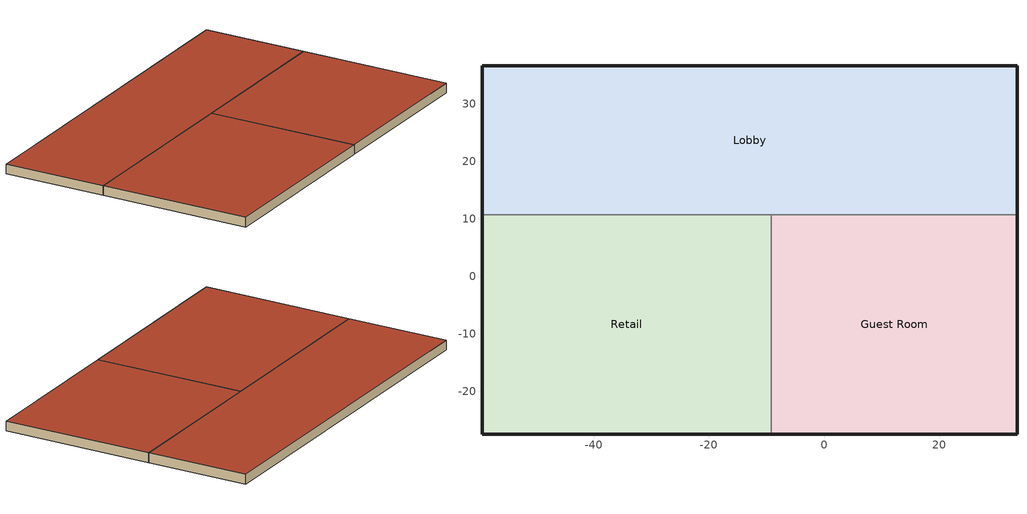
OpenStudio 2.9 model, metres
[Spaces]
Retail
 floor ground: -9.14,10.67 -9.14,-27.43 -59.44,-27.43 -59.44,10.67 z0
 wall outside: -59.44,10.67 -59.44,-27.43 -9.14,-27.43 z0:2.44
 wall to Guest Room: -9.14,-27.43 -9.14,10.67 z0:2.44
 wall to Lobby: -9.14,10.67 -59.44,10.67 z0:2.44
 roof outside: -59.44,10.67 -59.44,-27.43 -9.14,-27.43 -9.14,10.67 z2.44
Lobby
 floor ground: 33.53,36.58 33.53,10.67 -9.14,10.67 -59.44,10.67 -59.44,36.58 z0
 wall outside: 33.53,10.67 33.53,36.58 -59.44,36.58 -59.44,10.67 z0:2.44
 wall to Guest Room: -9.14,10.67 33.53,10.67 z0:2.44
 roof outside: -59.44,36.58 -59.44,10.67 -9.14,10.67 33.53,10.67 33.53,36.58 z2.44
Guest Room
 floor ground: -9.14,-27.43 -9.14,10.67 33.53,10.67 33.53,-27.43 z0
 wall outside: -9.14,-27.43 33.53,-27.43 33.53,10.67 z0:2.44
 roof outside: 33.53,-27.43 33.53,10.67 -9.14,10.67 -9.14,-27.43 z2.44
[Building]
90.1-2013-LargeOffice-ASHRAE 169-2006-5A PRM baseline created: 2020-03-24 13:02:15 -0600
[Site]
Denver Intl Ap_CO_USA: Latitude {deg}=39.83; Longitude {deg}=-104.65; Time Zone {hr}=-7; Elevation {m}=1650
[SizingPeriod:DesignDay] Barometric Pressure {Pa}=83011; Sky Clearness=0; Rain Indicator=0; Snow Indicator=0; Day of Month=21; Daylight Saving Time Indicator=0; Humidity Indicating Type=Wetbulb; Dry-Bulb Temperature Range Modifier Type=DefaultMultipliers
Name | Maximum Dry-Bulb Temperature {C} | Daily Dry-Bulb Temperature Range {deltaC} | Humidity Indicating Conditions at Maximum Dry-Bulb | Wind Speed {m/s} | Wind Direction {deg} | Month | Day Type | Solar Model Indicator | ASHRAE Taub | ASHRAE Taud
Denver Intl Ap Ann Clg .4% Condns DB=>MWB | 34.6 | 15.2 | 15.7 | 4.2 | 80 | 7 | SummerDesignDay | ASHRAETau | 0.424 | 2.012
Denver Intl Ap Ann Htg 99.6% Condns DB | -17.4 | 0 | -17.4 | 3.3 | 160 | 12 | WinterDesignDay | ASHRAEClearSky
[ClimateZones]

[DefaultConstructionSet]
90.1-2004 - LargeHotel
[Space] Default Construction Set=90.1-2004 - LargeHotel; Building Story=Story 1
Name | Space Type
Retail | 90.1-2004 - LargeHotel - Retail
Lobby | 90.1-2004 - LargeHotel - Lobby
Guest Room | 90.1-2004 - LargeHotel - GuestRoom
[SpaceType] Standards Template=90.1-2004; Standards Building Type=LargeHotel
Name | Default Schedule Set | Design Specification Outdoor Air Object | Standards Space Type
90.1-2004 - LargeHotel - Retail | 90.1-2004 - LargeHotel - Retail Schedule Set | 90.1-2004 - LargeHotel - Retail Ventilation | Retail
90.1-2004 - LargeHotel - Lobby | 90.1-2004 - LargeHotel - Lobby Schedule Set | 90.1-2004 - LargeHotel - Lobby Ventilation | Lobby
90.1-2004 - LargeHotel - GuestRoom | 90.1-2004 - LargeHotel - GuestRoom Schedule Set | 90.1-2004 - LargeHotel - GuestRoom Ventilation | GuestRoom
[BuildingStory]
Story 1: Nominal Z Coordinate {m}=0; Nominal Floor to Floor Height {m}=2.4384; Nominal Floor to Ceiling Height {m}=2.4384
[People:Definition] Number of People Calculation Method=People/Area; Fraction Radiant=0.3
Name | People per Space Floor Area {person/m2}
90.1-2004 - LargeHotel - GuestRoom People Definition | 0.0384272
90.1-2004 - LargeHotel - Retail People Definition | 0.161459
90.1-2004 - LargeHotel - Lobby People Definition | 0.322917
[People] Work Efficiency Schedule=Work Efficiency Schedule; Clothing Insulation Schedule=Clothing Schedule; Air Velocity Schedule=Air Velocity Schedule; Multiplier=1
Name | People Definition | Space or SpaceType
90.1-2004 - LargeHotel - GuestRoom People | 90.1-2004 - LargeHotel - GuestRoom People Definition | 90.1-2004 - LargeHotel - GuestRoom
90.1-2004 - LargeHotel - Retail People | 90.1-2004 - LargeHotel - Retail People Definition | 90.1-2004 - LargeHotel - Retail
90.1-2004 - LargeHotel - Lobby People | 90.1-2004 - LargeHotel - Lobby People Definition | 90.1-2004 - LargeHotel - Lobby
[Lights:Definition] Design Level Calculation Method=Watts/Area; Fraction Radiant=0.7; Fraction Visible=0.2
Name | Watts per Space Floor Area {W/m2}
90.1-2004 - LargeHotel - GuestRoom Lights Definition; 90.1-2004 - LargeHotel - Lobby Lights Definition | 11.8403
90.1-2004 - LargeHotel - Retail Lights Definition | 16.1459
[Lights] Fraction Replaceable=1
Name | Lights Definition | Space or SpaceType
90.1-2004 - LargeHotel - GuestRoom Lights | 90.1-2004 - LargeHotel - GuestRoom Lights Definition | 90.1-2004 - LargeHotel - GuestRoom
90.1-2004 - LargeHotel - Retail Lights | 90.1-2004 - LargeHotel - Retail Lights Definition | 90.1-2004 - LargeHotel - Retail
90.1-2004 - LargeHotel - Lobby Lights | 90.1-2004 - LargeHotel - Lobby Lights Definition | 90.1-2004 - LargeHotel - Lobby
[ElectricEquipment:Definition] Design Level Calculation Method=Watts/Area; Fraction Radiant=0.5
Name | Watts per Space Floor Area {W/m2}
90.1-2004 - LargeHotel - GuestRoom Elec Equip Definition | 6.74897
90.1-2004 - LargeHotel - Retail Elec Equip Definition | 10.7639
90.1-2004 - LargeHotel - Lobby Elec Equip Definition | 8.07293
[ElectricEquipment]
Name | Electric Equipment Definition | Space or SpaceType
90.1-2004 - LargeHotel - GuestRoom Elec Equip | 90.1-2004 - LargeHotel - GuestRoom Elec Equip Definition | 90.1-2004 - LargeHotel - GuestRoom
90.1-2004 - LargeHotel - Retail Elec Equip | 90.1-2004 - LargeHotel - Retail Elec Equip Definition | 90.1-2004 - LargeHotel - Retail
90.1-2004 - LargeHotel - Lobby Elec Equip | 90.1-2004 - LargeHotel - Lobby Elec Equip Definition | 90.1-2004 - LargeHotel - Lobby
[DesignSpecification:OutdoorAir] Outdoor Air Method=Sum
Name | Outdoor Air Flow per Person {m3/s-person} | Outdoor Air Flow per Floor Area {m3/s-m2}
90.1-2004 - LargeHotel - GuestRoom Ventilation; 90.1-2004 - LargeHotel - Lobby Ventilation | 0.00707921
90.1-2004 - LargeHotel - Retail Ventilation |  | 0.001524
[SpaceInfiltration:DesignFlowRate] Design Flow Rate Calculation Method=Flow/ExteriorArea; Flow per Exterior Surface Area {m3/s-m2}=0.00030226
Name | Space or SpaceType
90.1-2004 - LargeHotel - GuestRoom Infiltration | 90.1-2004 - LargeHotel - GuestRoom
90.1-2004 - LargeHotel - Retail Infiltration | 90.1-2004 - LargeHotel - Retail
90.1-2004 - LargeHotel - Lobby Infiltration | 90.1-2004 - LargeHotel - Lobby
[DefaultScheduleSet] People Activity Level Schedule=HotelLarge ACTIVITY_SCH; Infiltration Schedule=HotelLarge INFIL_SCH
Name | Number of People Schedule | Lighting Schedule | Electric Equipment Schedule
90.1-2004 - LargeHotel - GuestRoom Schedule Set | HotelLarge GuestRoom_Occ_Sch | HotelLarge BLDG_LIGHT_GUESTROOM_SCH | HotelLarge GuestRoom_Eqp_Sch_Base
90.1-2004 - LargeHotel - Retail Schedule Set; 90.1-2004 - LargeHotel - Lobby Schedule Set | HotelLarge BLDG_OCC_SCH | HotelLarge BLDG_LIGHT_SCH | HotelLarge BLDG_EQUIP_SCH
[Schedule:Ruleset]
Name | Default Day Schedule | Summer Design Day Schedule | Winter Design Day Schedule
Clothing Schedule | Clothing Schedule Default Winter Clothes
Air Velocity Schedule | Air Velocity Schedule Default
Work Efficiency Schedule | Work Efficiency Schedule Default
HotelLarge GuestRoom_Occ_Sch | HotelLarge GuestRoom_Occ_Sch Default | HotelLarge GuestRoom_Occ_Sch Summer Design Day | HotelLarge GuestRoom_Occ_Sch Winter Design Day
HotelLarge ACTIVITY_SCH | HotelLarge ACTIVITY_SCH Default | HotelLarge ACTIVITY_SCH Summer Design Day | HotelLarge ACTIVITY_SCH Winter Design Day
HotelLarge BLDG_LIGHT_GUESTROOM_SCH | HotelLarge BLDG_LIGHT_GUESTROOM_SCH Default | HotelLarge BLDG_LIGHT_GUESTROOM_SCH Summer Design Day | HotelLarge BLDG_LIGHT_GUESTROOM_SCH Winter Design Day
HotelLarge GuestRoom_Eqp_Sch_Base | HotelLarge GuestRoom_Eqp_Sch_Base Default | HotelLarge GuestRoom_Eqp_Sch_Base Summer Design Day | HotelLarge GuestRoom_Eqp_Sch_Base Winter Design Day
HotelLarge INFIL_SCH | HotelLarge INFIL_SCH Default | HotelLarge INFIL_SCH Summer Design Day | HotelLarge INFIL_SCH Winter Design Day
HotelLarge BLDG_OCC_SCH | HotelLarge BLDG_OCC_SCH Default | HotelLarge BLDG_OCC_SCH Summer Design Day | HotelLarge BLDG_OCC_SCH Winter Design Day
HotelLarge BLDG_LIGHT_SCH | HotelLarge BLDG_LIGHT_SCH Default | HotelLarge BLDG_LIGHT_SCH Summer Design Day | HotelLarge BLDG_LIGHT_SCH Winter Design Day
HotelLarge BLDG_EQUIP_SCH | HotelLarge BLDG_EQUIP_SCH Default | HotelLarge BLDG_EQUIP_SCH Summer Design Day | HotelLarge BLDG_EQUIP_SCH Winter Design Day
[Schedule:Day]
Clothing Schedule Default Winter Clothes; HotelLarge GuestRoom_Occ_Sch Summer Design Day; HotelLarge BLDG_LIGHT_GUESTROOM_SCH Summer Design Day; HotelLarge GuestRoom_Eqp_Sch_Base Summer Design Day; HotelLarge INFIL_SCH Default; HotelLarge INFIL_SCH Winter Design Day; HotelLarge INFIL_SCH Summer Design Day; HotelLarge BLDG_OCC_SCH Summer Design Day; HotelLarge BLDG_LIGHT_SCH Summer Design Day; HotelLarge BLDG_EQUIP_SCH Summer Design Day: 24, 0, 1
Clothing Schedule Summer Clothes: 24, 0, 0.5
Air Velocity Schedule Default: 24, 0, 0.2
Work Efficiency Schedule Default; HotelLarge GuestRoom_Occ_Sch Winter Design Day; HotelLarge BLDG_LIGHT_GUESTROOM_SCH Winter Design Day; HotelLarge GuestRoom_Eqp_Sch_Base Winter Design Day; HotelLarge BLDG_OCC_SCH Winter Design Day; HotelLarge BLDG_LIGHT_SCH Winter Design Day; HotelLarge BLDG_EQUIP_SCH Winter Design Day: 24, 0, 0
HotelLarge GuestRoom_Occ_Sch Default: 6, 0, 0.65, 7, 0, 0.5, 9, 0, 0.34, 17, 0, 0.2, 18, 0, 0.34, 19, 0, 0.35, 21, 0, 0.65, 24, 0, 0.5
HotelLarge GuestRoom_Occ_Sch Wkdy Day: 6, 0, 0.65, 7, 0, 0.5, 9, 0, 0.28, 15, 0, 0.13, 16, 0, 0.2, 19, 0, 0.35, 21, 0, 0.5, 22, 0, 0.58, 24, 0, 0.65
HotelLarge ACTIVITY_SCH Default; HotelLarge ACTIVITY_SCH Winter Design Day; HotelLarge ACTIVITY_SCH Summer Design Day: 24, 0, 120
HotelLarge BLDG_LIGHT_GUESTROOM_SCH Default: 2, 0, 0.26, 6, 0, 0.11, 8, 0, 0.41, 10, 0, 0.56, 11, 0, 0.41, 18, 0, 0.33, 19, 0, 0.85, 22, 0, 1, 23, 0, 0.85, 24, 0, 0.41
HotelLarge BLDG_LIGHT_GUESTROOM_SCH Wkdy Day: 1, 0, 0.22, 2, 0, 0.17, 5, 0, 0.11, 6, 0, 0.22, 7, 0, 0.44, 8, 0, 0.56, 10, 0, 0.44, 18, 0, 0.28, 19, 0, 0.67, 20, 0, 0.89, 21, 0, 1, 22, 0, 0.89, 23, 0, 0.67, 24, 0, 0.33
HotelLarge GuestRoom_Eqp_Sch_Base Default: 6, 0, 0.2, 7, 0, 0.3, 8, 0, 0.62, 9, 0, 0.9, 10, 0, 0.62, 17, 0, 0.29, 18, 0, 0.43, 19, 0, 0.51, 20, 0, 0.49, 21, 0, 0.66, 22, 0, 0.7, 23, 0, 0.35, 24, 0, 0.2
HotelLarge GuestRoom_Eqp_Sch_Base Wkdy Day: 6, 0, 0.2, 7, 0, 0.62, 8, 0, 0.9, 10, 0, 0.43, 17, 0, 0.26, 19, 0, 0.51, 20, 0, 0.49, 21, 0, 0.66, 22, 0, 0.7, 23, 0, 0.35, 24, 0, 0.2
HotelLarge BLDG_OCC_SCH Default: 8, 0, 0.7, 11, 0, 0.5, 13, 0, 0.3, 16, 0, 0.2, 17, 0, 0.3, 19, 0, 0.4, 21, 0, 0.6, 24, 0, 0.8
HotelLarge BLDG_OCC_SCH Sat Day: 6, 0, 0.9, 7, 0, 0.7, 9, 0, 0.5, 17, 0, 0.3, 18, 0, 0.5, 21, 0, 0.6, 24, 0, 0.7
HotelLarge BLDG_OCC_SCH Wkdy Day: 6, 0, 0.9, 7, 0, 0.7, 9, 0, 0.4, 15, 0, 0.2, 16, 0, 0.3, 19, 0, 0.5, 21, 0, 0.7, 22, 0, 0.8, 24, 0, 0.9
HotelLarge BLDG_LIGHT_SCH Default: 2, 0, 0.3, 6, 0, 0.2, 7, 0, 0.3, 9, 0, 0.4, 13, 0, 0.3, 18, 0, 0.2, 19, 0, 0.5, 20, 0, 0.7, 21, 0, 0.8, 22, 0, 0.6, 23, 0, 0.5, 24, 0, 0.3
HotelLarge BLDG_LIGHT_SCH Sat Day: 2, 0, 0.2, 6, 0, 0.1, 8, 0, 0.3, 10, 0, 0.4, 11, 0, 0.3, 18, 0, 0.25, 19, 0, 0.6, 22, 0, 0.7, 23, 0, 0.6, 24, 0, 0.3
HotelLarge BLDG_LIGHT_SCH Wkdy Day: 1, 0, 0.2, 2, 0, 0.15, 5, 0, 0.1, 6, 0, 0.2, 7, 0, 0.4, 8, 0, 0.5, 10, 0, 0.4, 18, 0, 0.25, 19, 0, 0.6, 20, 0, 0.8, 21, 0, 0.9, 22, 0, 0.8, 23, 0, 0.6, 24, 0, 0.3
HotelLarge BLDG_EQUIP_SCH Default: 2, 0, 0.4, 6, 0, 0.3, 7, 0, 0.4, 9, 0, 0.5, 13, 0, 0.4, 18, 0, 0.3, 19, 0, 0.6, 20, 0, 0.8, 21, 0, 0.9, 22, 0, 0.7, 23, 0, 0.6, 24, 0, 0.4
HotelLarge BLDG_EQUIP_SCH Sat Day: 2, 0, 0.3, 6, 0, 0.2, 8, 0, 0.4, 10, 0, 0.5, 11, 0, 0.4, 18, 0, 0.35, 19, 0, 0.7, 22, 0, 0.8, 23, 0, 0.7, 24, 0, 0.4
HotelLarge BLDG_EQUIP_SCH Wkdy Day: 1, 0, 0.3, 2, 0, 0.25, 5, 0, 0.2, 6, 0, 0.3, 7, 0, 0.5, 8, 0, 0.6, 10, 0, 0.5, 18, 0, 0.35, 19, 0, 0.7, 20, 0, 0.9, 21, 0, 0.95, 22, 0, 0.9, 23, 0, 0.7, 24, 0, 0.4
[Schedule:Rule] Date Specification Type=DateRange; Start Day=1
Name | Schedule Ruleset | Rule Order | Day Schedule | Start Month | End Month | End Day | Apply Monday | Apply Tuesday | Apply Wednesday | Apply Thursday | Apply Friday | Apply Saturday
Schedule Rule 1 | Clothing Schedule | 0 | Clothing Schedule Summer Clothes | 5 | 9 | 30
Schedule Rule 2 | HotelLarge GuestRoom_Occ_Sch | 0 | HotelLarge GuestRoom_Occ_Sch Wkdy Day | 1 | 12 | 31 | Yes | Yes | Yes | Yes | Yes
Schedule Rule 3 | HotelLarge BLDG_LIGHT_GUESTROOM_SCH | 0 | HotelLarge BLDG_LIGHT_GUESTROOM_SCH Wkdy Day | 1 | 12 | 31 | Yes | Yes | Yes | Yes | Yes
Schedule Rule 4 | HotelLarge GuestRoom_Eqp_Sch_Base | 0 | HotelLarge GuestRoom_Eqp_Sch_Base Wkdy Day | 1 | 12 | 31 | Yes | Yes | Yes | Yes | Yes
Schedule Rule 5 | HotelLarge BLDG_OCC_SCH | 1 | HotelLarge BLDG_OCC_SCH Sat Day | 1 | 12 | 31 |  |  |  |  |  | Yes
Schedule Rule 6 | HotelLarge BLDG_OCC_SCH | 0 | HotelLarge BLDG_OCC_SCH Wkdy Day | 1 | 12 | 31 | Yes | Yes | Yes | Yes | Yes
Schedule Rule 7 | HotelLarge BLDG_LIGHT_SCH | 1 | HotelLarge BLDG_LIGHT_SCH Sat Day | 1 | 12 | 31 |  |  |  |  |  | Yes
Schedule Rule 8 | HotelLarge BLDG_LIGHT_SCH | 0 | HotelLarge BLDG_LIGHT_SCH Wkdy Day | 1 | 12 | 31 | Yes | Yes | Yes | Yes | Yes
Schedule Rule 9 | HotelLarge BLDG_EQUIP_SCH | 1 | HotelLarge BLDG_EQUIP_SCH Sat Day | 1 | 12 | 31 |  |  |  |  |  | Yes
Schedule Rule 10 | HotelLarge BLDG_EQUIP_SCH | 0 | HotelLarge BLDG_EQUIP_SCH Wkdy Day | 1 | 12 | 31 | Yes | Yes | Yes | Yes | Yes
